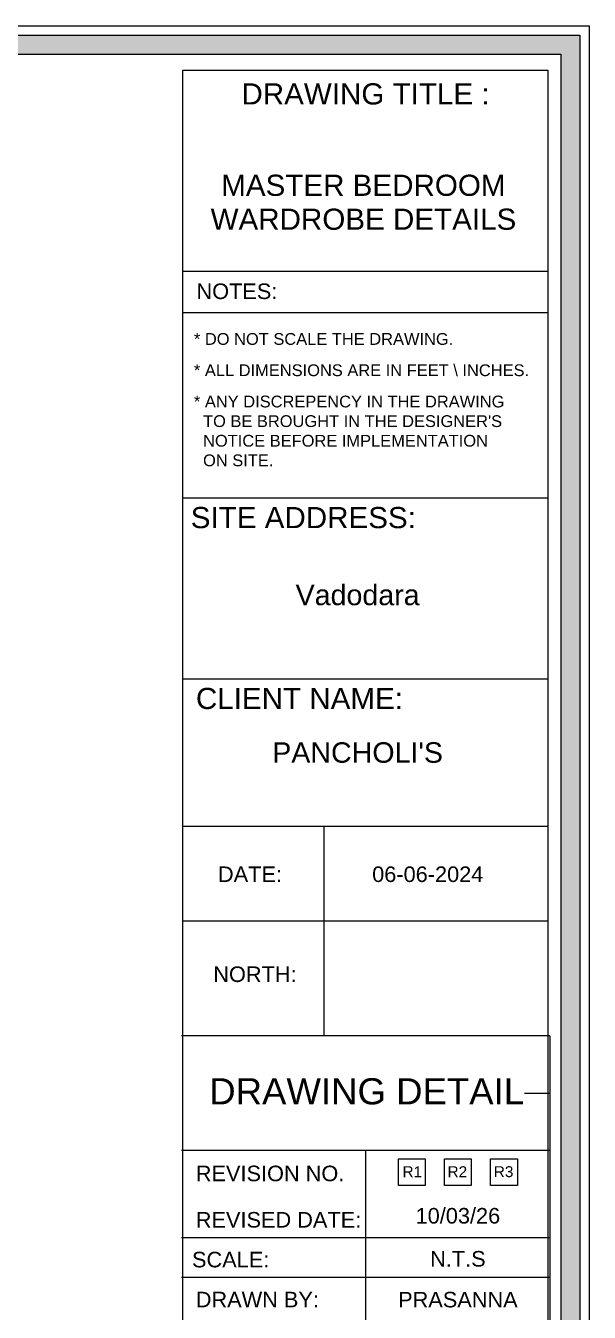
# Model space of a CAD drawing. Header units: millimetres. Extents: x 56222 to 3066687, y -650199 to -121287.
# Drawn here: x 132340.9 to 132406.2, y -184222.2 to -184073 of the extents above; entities that cross this region are included whole.
import ezdxf
from ezdxf.enums import TextEntityAlignment as Align

# ---------------------------------------------------------------- set-up
doc = ezdxf.new("R2010")
doc.units = ezdxf.units.MM
doc.header["$MEASUREMENT"] = 0
doc.linetypes.add('DASHEDX2', pattern=[1.5, 1, -0.5])
doc.layers.add('Dimension', color=10, linetype='DASHEDX2', lineweight=20)
doc.layers.add('NAME PLATE', color=7, linetype='Continuous', lineweight=25)
doc.styles.add('Arial', font='arial.ttf')

msp = doc.modelspace()

# ---------------------------------------------------------------- hatches: boundary and pattern name
at = {"layer": 'Dimension', "linetype": 'Continuous', "true_color": 0xd39e00}
h = msp.add_hatch(color=42, dxfattribs=at)
h.paths.add_polyline_path([(132090.22, -184074.139), (132090.22, -184295.761), (132405.08, -184295.761), (132405.08, -184074.139)])
h.paths.add_polyline_path([(132092.43, -184076.349), (132402.871, -184076.349), (132402.871, -184293.552), (132092.43, -184293.552)], flags=16)

# ---------------------------------------------------------------- linework, layer by layer
at = {"layer": 'Dimension', "color": 42, "linetype": 'Continuous', "true_color": 0xd39e00}
for p, q in [((132401.375, -184101.545, 0.015), (132359.067, -184101.545, 0.015)), ((132401.375, -184106.311, 0.015), (132359.067, -184106.311, 0.015)), ((132401.375, -184127.814, 0.015), (132359.067, -184127.814, 0.015)), ((132401.375, -184148.785, 0.015), (132359.067, -184148.785, 0.015)), ((132401.375, -184165.872, 0.015), (132359.067, -184165.872, 0.015)), ((132375.436, -184165.872, 0.015), (132375.436, -184190.161, 0.015)), ((132401.375, -184176.866, 0.015), (132359.067, -184176.866, 0.015)), ((132401.631, -184190.161, 0.015), (132358.936, -184190.161, 0.015)), ((132401.631, -184190.161, 0.015), (132401.631, -184228.831, 0.015)), ((132398.686, -184196.79, 0.015), (132401.631, -184196.79, 0.015)), ((132358.936, -184203.419, 0.015), (132401.631, -184203.419, 0.015)), ((132380.283, -184228.831, 0.015), (132380.283, -184203.419, 0.015)), ((132401.631, -184213.584, 0.015), (132358.936, -184213.584, 0.015)), ((132401.631, -184218.162, 0.015), (132358.936, -184218.162, 0.015))]:
    msp.add_line(p, q, dxfattribs=at)
at = {"layer": 'Dimension', "color": 42, "linetype": 'Continuous', "true_color": 0xd39e00, "elevation": 0.015}
for points in [[(132089.116, -184073.034), (132406.185, -184073.034), (132406.185, -184296.866), (132089.116, -184296.866)], [(132090.22, -184074.139), (132405.08, -184074.139), (132405.08, -184295.761), (132090.22, -184295.761)], [(132092.43, -184076.349), (132402.871, -184076.349), (132402.871, -184293.552), (132092.43, -184293.552)], [(132384.063, -184204.403), (132387.178, -184204.403), (132387.178, -184207.518), (132384.063, -184207.518)], [(132389.399, -184204.403), (132392.515, -184204.403), (132392.515, -184207.518), (132389.399, -184207.518)], [(132394.736, -184204.403), (132397.852, -184204.403), (132397.852, -184207.518), (132394.736, -184207.518)]]:
    msp.add_lwpolyline(points, close=True, dxfattribs=at)
at = {"layer": 'Dimension', "color": 42, "linetype": 'ByBlock', "true_color": 0xd39e00, "elevation": 0.015}
msp.add_lwpolyline([(132359.067, -184291.733), (132359.067, -184078.168), (132401.375, -184078.168), (132401.375, -184291.733)], close=True, dxfattribs=at)

# ---------------------------------------------------------------- texts
at = {"layer": 'NAME PLATE', "style": 'Arial'}
for s, height, p in [('DRAWING TITLE : ', 2.45446, (132380.722, -184082.164, 0.015)), ('MASTER BEDROOM', 2.45446, (132379.999, -184092.762, 0.015)), ('WARDROBE DETAILS', 2.45446, (132380.009, -184096.695, 0.015)), ('NOTES:', 1.8034, (132365.343, -184104.725, 0.015)), ('SITE ADDRESS:', 2.45446, (132373.039, -184131.291, 0.015)), ('Vadodara', 2.3727, (132379.333, -184140.224, 0.015)), ('CLIENT NAME:', 2.45446, (132372.592, -184152.262, 0.015)), ("PANCHOLI'S", 2.3727, (132379.333, -184158.493, 0.015)), ('DATE:', 1.8034, (132366.855, -184172.32, 0.015)), ('06-06-2024', 1.8034, (132387.465, -184172.32, 0.015)), ('NORTH:', 1.8034, (132367.431, -184183.914, 0.015)), ('DRAWING DETAIL', 3.03451, (132380.384, -184198.106, 0.015)), ('REVISION NO.', 1.80343, (132369.184, -184207.014, 0.015)), ('REVISED DATE: ', 1.80343, (132370.514, -184212.391, 0.015)), ('SCALE:', 1.8034, (132364.617, -184217.003, 0.015)), ('DRAWN BY:', 1.8034, (132367.713, -184221.637, 0.015)), ('PRASANNA', 1.8034, (132390.957, -184221.644, 0.015))]:
    msp.add_text(s, height=height, dxfattribs=at).set_placement(p, align=Align.CENTER)
for s, p in [('R1', (132384.54, -184206.548, 0.015)), ('R2', (132389.761, -184206.548, 0.015))]:
    msp.add_text(s, height=1.2713, dxfattribs=at).set_placement(p)
at = {"layer": 'NAME PLATE', "char_height": 1.36399, "width": 52.69788, "attachment_point": 1, "style": 'Arial'}
for s, insert in [('* DO NOT SCALE THE DRAWING.', (132360.359, -184108.672, 0.015)), ('* ALL DIMENSIONS ARE IN FEET \\\\ INCHES.', (132360.359, -184112.299, 0.015)), ("* ANY DISCREPENCY IN THE DRAWING \\P  TO BE BROUGHT IN THE DESIGNER'S\\P  NOTICE BEFORE IMPLEMENTATION \\P  ON SITE.", (132360.359, -184115.926, 0.015))]:
    msp.add_mtext(s, dxfattribs=dict(at, insert=insert))
at = {"layer": 'NAME PLATE', "lineweight": 0, "attachment_point": 2, "style": 'Arial'}
for s, insert, char_height, width in [('R3', (132396.256, -184205.271, 0.015), 1.2713, 2.48132), ('10/03/26', (132390.957, -184210.117, 0.015), 1.8034, 15.62881), ('N.T.S', (132390.957, -184215.109, 0.015), 1.8034, 3.51981)]:
    msp.add_mtext(s, dxfattribs=dict(at, insert=insert, char_height=char_height, width=width))

doc.saveas('drawing.dxf')
